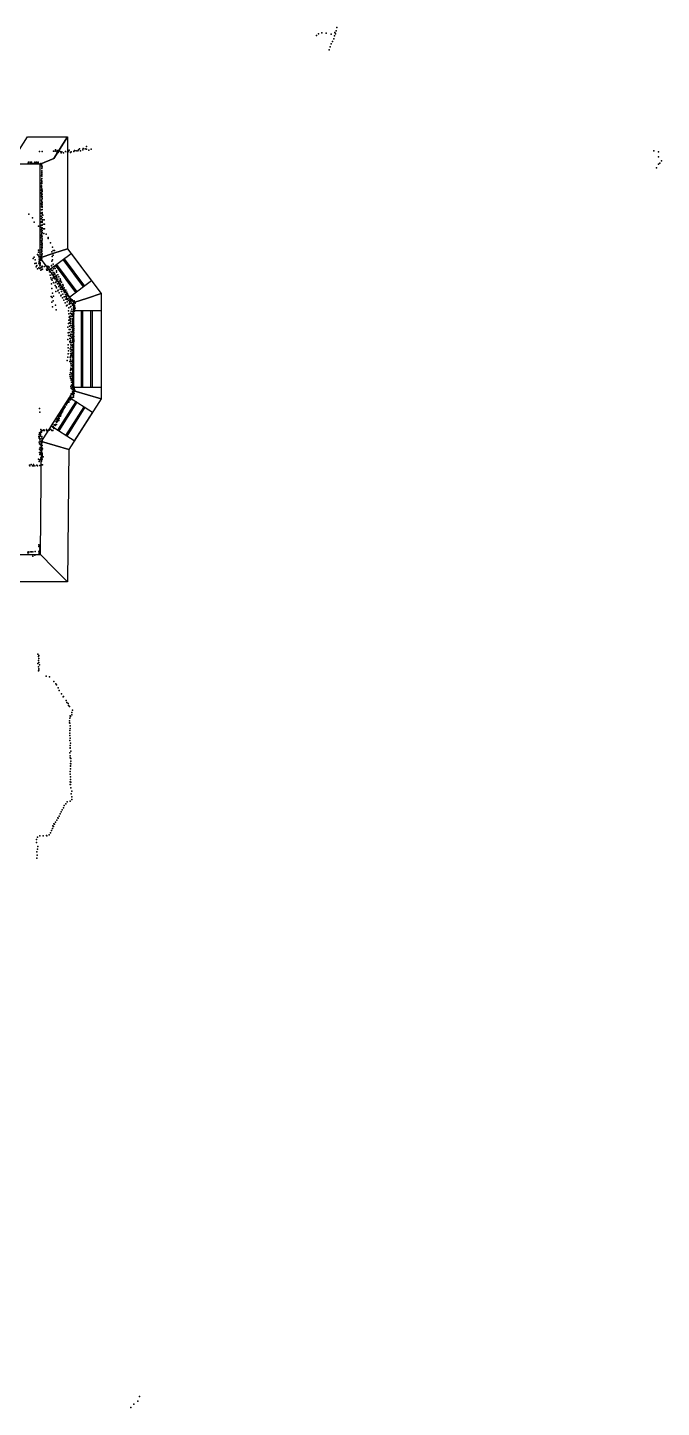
# Model space of a CAD drawing. Header units: millimetres. Extents: x -23456 to 7110, y -22489 to 15514.
# Drawn here: x 37 to 7110, y -22489 to -7093 of the extents above; entities that cross this region are included whole.
import ezdxf

# ---------------------------------------------------------------- set-up
doc = ezdxf.new("R2010")
doc.units = ezdxf.units.MM
for name, color, linetype in [('P', 9, 'Continuous'), ('ROOMS', 1, 'Continuous'), ('WALLS', 3, 'Continuous'), ('WINDOWS', 6, 'Continuous')]:
    doc.layers.add(name, color=color, linetype=linetype)

# ---------------------------------------------------------------- blocks, each defined once
blk = doc.blocks.new('1-Standard_42')
for points in [[(-590, 42.9766), (589.999, 42.9766), (589.999, 32.9766), (-590, 32.9766), (-590, 42.9766)], [(-590.014, -44.0958), (589.985, -44.0958), (589.985, -54.0958), (-590.014, -54.0958), (-590.014, -44.0958)]]:
    blk.add_lwpolyline(points)

msp = doc.modelspace()

# ---------------------------------------------------------------- linework, layer by layer
at = {"layer": 'P'}
for p in [(3260, -7182), (3285, -7163), (3319, -7153), (3369, -7156), (3426, -7165), (3453, -7218), (3463, -7186), (3466, -7146), (3472, -7162), (3481, -7128), (3487, -7093), (3402, -7340), (3414, -7309), (3424, -7276), (3439, -7247), (347, -8457), (366, -8465), (487, -8463), (500, -8459), (562, -8465), (580, -8467), (606, -8458), (615, -8445), (627, -8467), (652, -8456), (658, -8442), (681, -8446), (695, -8421), (695, -8448), (721, -8460), (745, -8448), (43, -8607), (47, -8595), (64, -8596), (64, -8608), (76, -8608), (82, -8595), (94, -8611), (106, -8611), (117, -8599), (119, -8594), (125, -8611), (134, -8608), (136, -8594), (144, -8608), (146, -8609), (154, -8596), (159, -8609), (169, -8477), (184, -8610), (185, -8609), (193, -8621), (198, -8476), (328, -8470), (343, -8471), (362, -8479), (380, -8487), (402, -8477), (411, -8490), (419, -8480), (439, -8489), (460, -8475), (481, -8482), (492, -8476), (514, -8487), (524, -8479), (553, -8475), (596, -8468), (7027, -8468), (7076, -8536), (7078, -8616), (7079, -8480), (7092, -8604), (7110, -8581), (193, -8634), (194, -8747), (195, -8636), (195, -8661), (195, -8723), (195, -8735), (196, -8667), (196, -8692), (196, -8696), (196, -8710), (196, -8750), (198, -8648), (7056, -8658), (192, -8797), (192, -8824), (192, -8836), (193, -8858), (193, -8911), (194, -8869), (194, -8873), (194, -8895), (195, -8776), (195, -8805), (196, -8817), (197, -8834), (197, -8891), (198, -8923), (199, -8907), (192, -8933), (193, -9056), (194, -8946), (194, -8963), (194, -8983), (194, -9019), (194, -9069), (195, -9038), (197, -9032), (198, -8951), (198, -8979), (198, -9005), (198, -9064), (199, -8995), (201, -9043), (52, -9173), (93, -9217), (190, -9164), (190, -9196), (190, -9228), (191, -9128), (192, -9092), (197, -9125), (198, -9155), (199, -9096), (199, -9123), (201, -9086), (201, -9171), (201, -9212), (203, -9181), (206, -9187), (110, -9265), (157, -9308), (185, -9300), (187, -9264), (189, -9323), (190, -9351), (194, -9257), (194, -9373), (195, -9354), (197, -9335), (197, -9389), (198, -9329), (198, -9357), (199, -9266), (199, -9298), (199, -9378), (200, -9255), (200, -9293), (203, -9239), (206, -9239), (215, -9340), (218, -9288), (222, -9238), (226, -9288), (227, -9340), (189, -9413), (189, -9439), (189, -9467), (192, -9406), (192, -9489), (192, -9516), (192, -9544), (193, -9420), (194, -9508), (196, -9476), (197, -9416), (198, -9545), (199, -9444), (199, -9461), (199, -9500), (200, -9422), (200, -9511), (200, -9528), (218, -9392), (243, -9398), (266, -9446), (267, -9434), (293, -9493), (315, -9543), (100, -9670), (112, -9655), (122, -9685), (149, -9624), (155, -9631), (157, -9575), (160, -9600), (163, -9652), (166, -9678), (169, -9693), (178, -9685), (179, -9693), (180, -9665), (183, -9693), (190, -9646), (191, -9573), (191, -9597), (191, -9622), (195, -9591), (196, -9585), (196, -9632), (197, -9562), (197, -9651), (197, -9675), (199, -9616), (307, -9595), (309, -9698), (311, -9646), (314, -9684), (322, -9581), (324, -9631), (338, -9580), (119, -9724), (132, -9721), (132, -9762), (136, -9754), (141, -9748), (146, -9785), (161, -9773), (162, -9723), (166, -9704), (166, -9730), (172, -9751), (172, -9780), (173, -9753), (176, -9728), (177, -9723), (178, -9717), (178, -9742), (183, -9773), (186, -9799), (192, -9767), (196, -9791), (198, -9756), (203, -9788), (205, -9761), (227, -9757), (249, -9789), (251, -9795), (253, -9797), (253, -9799), (257, -9755), (259, -9801), (271, -9757), (276, -9766), (281, -9787), (282, -9817), (294, -9790), (304, -9753), (304, -9801), (305, -9749), (306, -9841), (310, -9851), (315, -9805), (322, -9826), (323, -9734), (325, -9852), (327, -9784), (329, -9759), (330, -9824), (334, -9835), (338, -9836), (339, -9763), (341, -9844), (344, -9782), (359, -9806), (361, -9823), (373, -9850), (290, -9857), (298, -9884), (302, -9953), (305, -9903), (309, -10004), (313, -9913), (318, -9889), (326, -9938), (328, -9866), (328, -9887), (329, -9940), (339, -9870), (340, -9897), (344, -9969), (348, -9891), (351, -9865), (353, -9937), (355, -9858), (355, -9987), (356, -9924), (359, -9870), (360, -9996), (361, -9886), (363, -9879), (371, -9953), (374, -9900), (382, -9928), (385, -9951), (386, -9982), (387, -9873), (388, -9924), (394, -9971), (395, -9947), (397, -9944), (400, -9897), (403, -9912), (404, -9992), (405, -9956), (406, -9922), (407, -9967), (414, -9990), (416, -9935), (422, -9981), (429, -9958), (433, -9973), (434, -10005), (444, -9998), (299, -10094), (307, -10157), (310, -10106), (314, -10055), (322, -10143), (326, -10090), (353, -10039), (376, -10029), (377, -10024), (391, -10053), (400, -10011), (408, -10085), (410, -10079), (414, -10013), (415, -10039), (425, -10011), (426, -10107), (432, -10067), (437, -10030), (442, -10134), (446, -10029), (447, -10096), (450, -10050), (456, -10022), (456, -10043), (460, -10072), (461, -10093), (463, -10024), (465, -10123), (467, -10045), (470, -10093), (471, -10113), (472, -10070), (476, -10046), (477, -10082), (479, -10127), (480, -10114), (480, -10152), (481, -10065), (492, -10090), (493, -10134), (496, -10111), (505, -10153), (506, -10110), (507, -10136), (509, -10132), (516, -10151), (517, -10145), (518, -10131), (525, -10158), (536, -10129), (537, -10137), (557, -10142), (315, -10208), (348, -10192), (356, -10242), (455, -10164), (472, -10196), (479, -10189), (493, -10252), (496, -10219), (499, -10285), (501, -10178), (505, -10173), (512, -10313), (514, -10208), (514, -10279), (514, -10314), (520, -10205), (521, -10172), (523, -10258), (525, -10282), (528, -10290), (532, -10235), (537, -10191), (539, -10175), (539, -10314), (540, -10304), (541, -10259), (542, -10285), (546, -10267), (546, -10313), (548, -10211), (549, -10249), (550, -10268), (550, -10300), (553, -10285), (557, -10244), (559, -10209), (560, -10231), (560, -10257), (561, -10190), (561, -10198), (561, -10209), (561, -10239), (567, -10166), (568, -10222), (487, -10434), (492, -10393), (497, -10356), (500, -10324), (500, -10461), (504, -10424), (506, -10389), (507, -10353), (508, -10316), (511, -10387), (513, -10338), (513, -10461), (516, -10369), (517, -10394), (518, -10344), (519, -10417), (522, -10317), (527, -10439), (537, -10375), (537, -10431), (538, -10345), (538, -10387), (538, -10398), (538, -10416), (538, -10441), (538, -10466), (539, -10391), (540, -10366), (541, -10340), (542, -10457), (544, -10356), (544, -10441), (547, -10317), (550, -10318), (550, -10348), (550, -10365), (550, -10395), (551, -10409), (552, -10424), (552, -10469), (554, -10452), (487, -10572), (488, -10498), (494, -10530), (502, -10494), (507, -10527), (507, -10561), (507, -10596), (511, -10606), (512, -10534), (514, -10565), (514, -10588), (518, -10611), (519, -10515), (519, -10539), (523, -10488), (529, -10552), (533, -10521), (534, -10492), (535, -10605), (537, -10593), (540, -10489), (540, -10512), (540, -10515), (540, -10563), (540, -10588), (541, -10479), (541, -10549), (541, -10572), (542, -10538), (543, -10563), (551, -10527), (552, -10498), (552, -10583), (553, -10540), (553, -10568), (553, -10596), (487, -10770), (489, -10668), (489, -10735), (490, -10634), (493, -10700), (511, -10772), (513, -10677), (516, -10776), (517, -10730), (519, -10634), (519, -10757), (520, -10658), (520, -10682), (521, -10705), (521, -10751), (522, -10733), (528, -10635), (534, -10693), (534, -10719), (535, -10760), (536, -10747), (538, -10632), (538, -10644), (538, -10657), (538, -10682), (541, -10755), (543, -10634), (543, -10730), (544, -10682), (545, -10658), (545, -10706), (549, -10718), (549, -10768), (550, -10679), (551, -10624), (551, -10651), (551, -10663), (551, -10703), (551, -10742), (479, -10806), (508, -10819), (514, -10800), (514, -10824), (516, -10915), (518, -10845), (518, -10892), (519, -10908), (522, -10867), (523, -10817), (523, -10845), (526, -10906), (537, -10803), (538, -10779), (539, -10778), (539, -10807), (539, -10920), (540, -10822), (540, -10826), (540, -10849), (540, -10864), (540, -10896), (541, -10852), (541, -10880), (542, -10930), (543, -10872), (543, -10914), (544, -10899), (546, -10795), (547, -10844), (547, -10879), (548, -10831), (548, -10891), (549, -10818), (550, -10912), (510, -10963), (513, -10985), (514, -10940), (517, -11006), (524, -11013), (524, -11028), (525, -10982), (526, -11050), (527, -11081), (528, -10955), (537, -10943), (537, -11023), (537, -11055), (538, -11045), (539, -10954), (539, -10999), (539, -11081), (540, -10966), (540, -10976), (540, -11003), (540, -11075), (541, -10988), (541, -10989), (541, -11070), (542, -10943), (542, -10974), (542, -11022), (542, -11058), (543, -11039), (544, -10983), (544, -11011), (545, -11034), (548, -11079), (502, -11230), (504, -11229), (507, -11239), (512, -11205), (518, -11096), (523, -11217), (524, -11179), (525, -11117), (534, -11128), (536, -11127), (537, -11150), (537, -11222), (538, -11178), (539, -11104), (541, -11186), (542, -11172), (543, -11090), (543, -11106), (547, -11111), (548, -11131), (548, -11193), (550, -11203), (550, -11215), (551, -11154), (552, -11152), (552, -11157), (553, -11097), (554, -11111), (556, -11175), (557, -11119), (558, -11129), (563, -11137), (170, -11344), (175, -11384), (415, -11385), (418, -11377), (420, -11362), (426, -11380), (428, -11361), (430, -11366), (436, -11351), (443, -11328), (443, -11344), (446, -11326), (446, -11338), (450, -11332), (457, -11301), (457, -11324), (461, -11301), (461, -11303), (465, -11288), (472, -11304), (477, -11273), (478, -11284), (480, -11277), (481, -11276), (483, -11261), (484, -11256), (490, -11247), (493, -11245), (496, -11253), (496, -11261), (496, -11272), (499, -11248), (515, -11245), (322, -11545), (334, -11527), (344, -11534), (349, -11520), (350, -11521), (356, -11487), (360, -11496), (361, -11522), (362, -11455), (362, -11495), (366, -11475), (367, -11466), (368, -11473), (370, -11484), (376, -11473), (378, -11454), (383, -11461), (385, -11449), (386, -11435), (386, -11441), (386, -11477), (388, -11433), (390, -11453), (394, -11404), (394, -11426), (398, -11409), (399, -11418), (400, -11430), (403, -11429), (407, -11414), (410, -11400), (412, -11399), (416, -11397), (164, -11655), (165, -11634), (167, -11674), (168, -11666), (170, -11613), (171, -11676), (172, -11613), (172, -11693), (177, -11633), (178, -11653), (179, -11683), (180, -11618), (180, -11638), (181, -11610), (182, -11608), (182, -11634), (183, -11579), (189, -11595), (194, -11608), (197, -11654), (197, -11676), (199, -11590), (199, -11688), (212, -11589), (220, -11581), (225, -11589), (248, -11579), (251, -11588), (252, -11594), (265, -11587), (277, -11585), (296, -11576), (306, -11589), (317, -11551), (319, -11587), (330, -11567), (332, -11560), (165, -11717), (169, -11736), (169, -11796), (169, -11835), (177, -11712), (179, -11777), (180, -11748), (181, -11810), (181, -11842), (183, -11712), (185, -11854), (187, -11792), (187, -11813), (188, -11832), (190, -11731), (190, -11751), (192, -11709), (194, -11741), (195, -11829), (196, -11726), (196, -11761), (196, -11782), (196, -11802), (197, -11753), (197, -11809), (198, -11704), (199, -11755), (200, -11787), (200, -11846), (205, -11793), (58, -11977), (61, -11982), (76, -11967), (90, -11983), (103, -11982), (104, -11968), (118, -11982), (140, -11976), (146, -11982), (158, -11910), (168, -11936), (169, -11916), (172, -11857), (173, -11979), (182, -11914), (184, -11894), (188, -11889), (191, -11930), (193, -11925), (195, -11883), (197, -11876), (197, -11893), (198, -11856), (198, -11873), (199, -11862), (200, -11972), (201, -11910), (203, -11971), (210, -11881), (162, -12882), (163, -12863), (171, -12929), (172, -12868), (172, -12908), (174, -12889), (38, -12954), (42, -12942), (48, -12952), (67, -12941), (81, -12941), (94, -12941), (95, -12991), (116, -12981), (122, -12940), (163, -12942), (164, -12968), (168, -12963), (170, -12949), (152, -14084), (159, -14154), (160, -14110), (161, -14101), (162, -14132), (152, -14189), (158, -14269), (160, -14224), (161, -14247), (162, -14178), (163, -14263), (169, -14204), (243, -14329), (280, -14337), (330, -14390), (351, -14417), (361, -14427), (378, -14459), (390, -14490), (414, -14526), (433, -14560), (439, -14557), (467, -14601), (474, -14624), (488, -14636), (493, -14658), (506, -14670), (513, -14774), (514, -14778), (529, -14760), (531, -14734), (537, -14711), (504, -14850), (505, -14827), (507, -14855), (508, -14798), (511, -14884), (512, -14912), (508, -14937), (508, -14991), (509, -15047), (510, -14965), (511, -15020), (516, -15078), (509, -15187), (511, -15242), (512, -15103), (513, -15129), (513, -15133), (513, -15218), (520, -15165), (513, -15392), (514, -15334), (514, -15362), (515, -15331), (516, -15303), (518, -15249), (518, -15307), (519, -15278), (511, -15510), (512, -15540), (513, -15422), (514, -15452), (515, -15482), (515, -15540), (518, -15513), (521, -15576), (525, -15641), (529, -15613), (531, -15676), (410, -15843), (424, -15821), (438, -15800), (447, -15774), (463, -15754), (479, -15732), (511, -15725), (530, -15706), (320, -16000), (328, -16008), (331, -15976), (339, -15983), (349, -15959), (363, -15937), (373, -15910), (378, -15915), (388, -15891), (399, -15867), (138, -16152), (148, -16126), (172, -16113), (212, -16112), (247, -16109), (253, -16112), (277, -16100), (293, -16079), (302, -16053), (316, -16031), (137, -16184), (141, -16290), (147, -16260), (153, -16231), (140, -16359), (143, -16327), (1224, -22452), (1266, -22421), (1286, -22366), (1188, -22489)]:
    msp.add_point(p, dxfattribs=at)
at = {"layer": 'ROOMS'}
msp.add_lwpolyline([(-3891.6, -9904.7), (-3891.6, -10752.3), (-5335.8, -12196.5), (-4560.9, -12971.4), (-4232.1, -12971.4), (179.8, -12971.4), (192.1, -11710.8), (551.6, -11145.9), (551.6, -10161.1), (178.4, -9661.3), (178.4, -8615.7), (-116.4, -8615.7), (-116.4, -8613.2), (-3891.6, -8613.2), (-3891.6, -9904.7)], close=True, dxfattribs=at)
at = {"layer": 'WALLS'}
for points in [[(178.4, -8615.7), (-116.4, -8615.7), (-116.4, -8553.2), (36.1, -8310.7), (483.4, -8310.7), (330.9, -8553.2), (178.4, -8615.7)], [(178.4, -9661.3), (178.4, -8615.7), (330.9, -8553.2), (483.4, -8310.7), (483.4, -9560), (330.9, -9610.7), (178.4, -9661.3)], [(483.4, -9560), (856.6, -10059.8), (704.1, -10110.4), (551.6, -10161.1), (178.4, -9661.3), (330.9, -9610.7), (483.4, -9560)], [(856.6, -10059.8), (856.6, -11234.7), (704.1, -11190.3), (551.6, -11145.9), (551.6, -10161.1), (704.1, -10110.4), (856.6, -10059.8)], [(856.6, -11234.7), (496.2, -11801), (344.1, -11755.9), (192.1, -11710.8), (551.6, -11145.9), (704.1, -11190.3), (856.6, -11234.7)], [(179.8, -12971.4), (192.1, -11710.8), (344.1, -11755.9), (496.2, -11801), (481.9, -13276.4), (330.9, -13123.9), (179.8, -12971.4)], [(481.9, -13276.4), (-4079.6, -13276.4), (-4232.1, -13123.9), (-4232.1, -12971.4), (179.8, -12971.4), (330.9, -13123.9), (481.9, -13276.4)]]:
    msp.add_lwpolyline(points, dxfattribs=at)
at = {"layer": 'WINDOWS'}
for points in [[(523.6, -9613.9), (751, -9918.3), (506.6, -10100.8), (279.2, -9796.4), (523.6, -9613.9)], [(856.6, -10250.1), (856.6, -11110.1), (551.6, -11110.1), (551.6, -10250.1), (856.6, -10250.1)], [(762.1, -11383.2), (558.1, -11703.8), (300.8, -11540), (504.8, -11219.4), (762.1, -11383.2)]]:
    msp.add_lwpolyline(points, dxfattribs=at)

# ---------------------------------------------------------------- block references
at = {"layer": 'WINDOWS', "yscale": 1.22}
for p, xscale, rotation in [((515.1, -9857.4), 0.322034, 306.754), ((704.1, -10680.1), 0.728814, 270), ((531.4, -11461.6), 0.322034, 237.529)]:
    msp.add_blockref('1-Standard_42', p, dxfattribs=dict(at, xscale=xscale, rotation=rotation))

doc.saveas('drawing.dxf')
